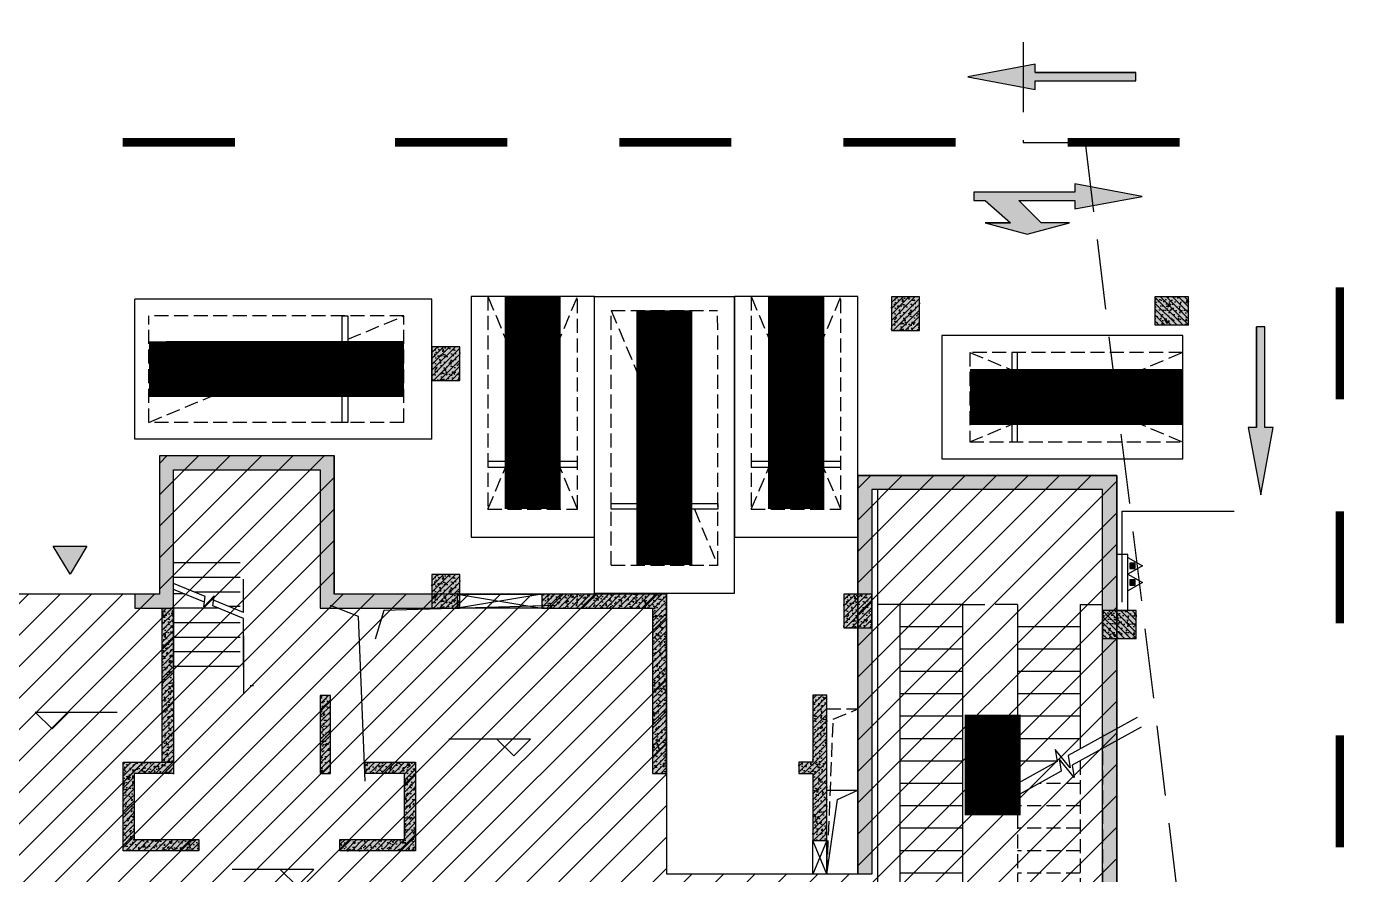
# Model space of a CAD drawing. Extents: x -1338203 to 1886333, y -783476 to 1038610.
# Drawn here: x 778479 to 802379, y 71729 to 86864 of the extents above; entities that cross this region are included whole.
import ezdxf

# ---------------------------------------------------------------- set-up
doc = ezdxf.new("R2010")
doc.units = 0
doc.header["$LTSCALE"] = 1000
doc.header["$MEASUREMENT"] = 0
for name, pattern in [('$2$DASH', [0.35, 0.25, -0.1]), ('A-001-平面B2$0$__DASH', [0.35, 0.25, -0.1]), ('A-08-平面B1$0$DASH', [0.35, 0.25, -0.1]), ('DASH', [0.35, 0.25, -0.1])]:
    doc.linetypes.add(name, pattern=pattern)
for name, color, linetype in [('$0$0A-O-HOLE', 52, 'Continuous'), ('$0$DIM_SYMB', 3, 'Continuous'), ('0A-P-PKNG-LINE', 9, 'Continuous'), ('A-001-车位参照B1$0$A-001-车位参照B1$0$0A-P-PKNG-CAR(A)', 43, 'Continuous'), ('A-001-车位参照B1$0$A-001-车位参照B1$0$0A-P-PKNG-CAR(B)', 21, 'Continuous'), ('A-001-车库楼板开洞B1$0$0A-O-HOLE', 52, 'Continuous'), ('A-08-平面B1$0$0A-A-SYMB-ELEV', 150, 'Continuous'), ('A-08-平面B1$0$0A-E-STRS', 2, 'Continuous'), ('A-08-平面B1$0$0A-O-HOLE', 52, 'Continuous'), ('A-08-平面B1$0$0A-S-WALL', 255, 'Continuous'), ('A-08-平面B1$0$0A-S-WALL-FINI', 5, 'Continuous'), ('A-08-平面B1$0$A01-125-交通核文字编号B2$0$0A-A-SYMB-ELEV', 150, 'Continuous'), ('p-a-core', 1, 'Continuous'), ('p-a-mini', 150, 'Continuous'), ('p-a-regular', 5, 'Continuous'), ('S-08-墙柱B1_1$0$0S-CW-HATCH', 251, 'Continuous'), ('S-08-墙柱B1_1$0$0S-CW-HATCH-UP', 251, 'Continuous'), ('S-08-墙柱B1_1$0$0S-CW-LINE', 72, 'Continuous'), ('S-08-墙柱B1_1$0$0S-S-HOLE', 55, 'Continuous'), ('S001地下一墙柱$0$S001地下一墙柱$0$0S-CC-LINE', 52, 'Continuous'), ('S001地下一墙柱$0$S001地下一墙柱$0$0S-CW-HATCH', 251, 'Continuous'), ('S001地下一墙柱$0$S001地下一墙柱$0$0S-CW-HATCH-UP', 251, 'Continuous'), ('S001地下一墙柱$0$S001地下一墙柱$0$0S-CW-LINE', 72, 'Continuous'), ('中心线', 42, 'Continuous'), ('地面指向箭头', 7, 'Continuous'), ('负一层消火栓$0$0P-ACC-FH', 7, 'Continuous'), ('负一层消火栓$0$0P-DIM-FH', 3, 'Continuous'), ('负一层消火栓$0$0P-EQUIP-FH', 7, 'Continuous')]:
    doc.layers.add(name, color=color, linetype=linetype)
doc.layers.add('A-08-平面B1$0$A01-125-交通核文字编号B2$0$AAD-A-MARK', color=6, linetype='Continuous', plot=False)
doc.layers.add('AAD-A-PROOF', color=30, linetype='Continuous', plot=False)
pattern_1 = [(45, (0, 0), (-53.033, 53.033), []), (50, (0, 0), (215.178, -18.8256), [22.5, -247.5]), (355, (0, 0), (-41.6254, 225.6576), [18, -198]), (100.4514, (17.93, -1.57), (173.5528, 206.8319), [19.122, -210.3426]), (46.1842, (0, 60), (320.1723, -49.6557), [33.75, -371.25]), (96.6356, (26.68, 55.86), (280.3988, 292.2354), [28.683, -315.514]), (351.1842, (0, 60), (280.3986, 292.2356), [27, -297]), (21, (30, 45), (179.0721, -120.7857), [22.5, -247.5]), (326, (30, 45), (72.9946, 217.545), [18, -198]), (71.4514, (44.92, 34.93), (252.0668, 96.7591), [19.122, -210.3426]), (37.5, (0, 0), (3.64796, 99.86816), [0, -195.6, 0, -201, 0, -198.75]), (7.5, (0, 0), (78.92086, 118.3235), [0, -114.6, 0, -191.1, 0, -75.75]), (327.5, (-66.9, 0), (160.14673, -6.76646), [0, -75, 0, -234, 0, -310.5]), (317.5, (-96.9, 0), (174.95585, 30.0315), [0, -97.5, 0, -155.4, 0, -220.5])]

# ---------------------------------------------------------------- blocks, each defined once
blk = doc.blocks.new('A$C2C814229')
at = {"layer": '$0$0A-O-HOLE', "linetype": 'DASH'}
blk.add_lwpolyline([(26391, -232209), (26941, -232209), (26941, -235159), (26391, -235159)], close=True, dxfattribs=at)
blk.add_lwpolyline([(26391, -235159), (26504, -232392), (26941, -232209)], dxfattribs=at)
blk = doc.blocks.new('S-08-墙柱B1_1')
at = {"layer": 'S-08-墙柱B1_1$0$0S-CW-HATCH'}
h = blk.add_hatch(color=256, dxfattribs=at)
h.dxf.hatch_style = 1
h.paths.add_polyline_path([(19590, 10910), (22210, 10910), (22210, 8440), (24660, 8440), (24660, 8690), (22460, 8690), (22460, 11160), (19340, 11160), (19340, 8690), (18900, 8690), (18900, 8440), (19590, 8440)])
h = blk.add_hatch(color=256, dxfattribs=at)
h.dxf.hatch_style = 1
h.paths.add_polyline_path([(28390, 8690), (26160, 8690), (26160, 8440), (28140, 8440), (28140, 5490), (28390, 5490)])
h = blk.add_hatch(color=256, dxfattribs=at)
h.dxf.hatch_style = 1
h.paths.add_polyline_path([(19590, 5690), (19390, 5690), (19390, 8440), (19590, 8440)])
h = blk.add_hatch(color=256, dxfattribs=at)
h.dxf.hatch_style = 1
h.paths.add_polyline_path([(22390, 6880), (22210, 6880), (22210, 5490), (22390, 5490)])
h = blk.add_hatch(color=256, dxfattribs=at)
h.dxf.hatch_style = 1
h.paths.add_polyline_path([(31000, 6890), (31000, 5690), (30750, 5690), (30750, 5490), (31000, 5490), (31000, 4290), (31250, 4290), (31250, 6890)])
h = blk.add_hatch(color=256, dxfattribs=at)
h.dxf.hatch_style = 1
h.paths.add_polyline_path([(18890, 4310), (20040, 4310), (20040, 4110), (18690, 4110), (18690, 5690), (19590, 5690), (19590, 5490), (18890, 5490)])
h = blk.add_hatch(color=256, dxfattribs=at)
h.dxf.hatch_style = 1
h.paths.add_polyline_path([(23910, 5690), (23910, 4110), (22560, 4110), (22560, 4310), (23710, 4310), (23710, 5490), (23010, 5490), (23010, 5690)])
at = {"layer": 'S-08-墙柱B1_1$0$0S-CW-HATCH-UP'}
h = blk.add_hatch(dxfattribs=at)
h.set_pattern_fill('钢筋混凝土', color=256, scale=30)
h.set_pattern_definition(pattern_1)
h.paths.add_polyline_path([(19590, 10910), (22210, 10910), (22210, 8440), (24660, 8440), (24660, 8690), (22460, 8690), (22460, 11160), (19340, 11160), (19340, 8690), (18900, 8690), (18900, 8440), (19590, 8440)])
h = blk.add_hatch(dxfattribs=at)
h.set_pattern_fill('钢筋混凝土', color=256, scale=30)
h.set_pattern_definition([(45, (0, 0), (-53.033, 53.033), []), (50, (0, 0), (215.1781, -18.8256), [22.5, -247.5]), (355, (0, 0), (-41.6254, 225.6576), [18, -198]), (100.4514, (17.93, -1.57), (173.5528, 206.8319), [19.122, -210.3426]), (46.1842, (0, 60), (320.1723, -49.6557), [33.75, -371.25]), (96.6356, (26.68, 55.86), (280.3988, 292.2354), [28.683, -315.514]), (351.1842, (0, 60), (280.3986, 292.2356), [27, -297]), (21, (30, 45), (179.0721, -120.7857), [22.5, -247.5]), (326, (30, 45), (72.9946, 217.545), [18, -198]), (71.4514, (44.92, 34.93), (252.0668, 96.7591), [19.122, -210.3426]), (37.5, (0, 0), (3.64796, 99.86816), [0, -195.6, 0, -201, 0, -198.75]), (7.5, (0, 0), (78.92086, 118.3235), [0, -114.6, 0, -191.1, 0, -75.75]), (327.5, (-66.9, 0), (160.14673, -6.76646), [0, -75, 0, -234, 0, -310.5]), (317.5, (-96.9, 0), (174.95585, 30.0315), [0, -97.5, 0, -155.4, 0, -220.5])])
h.paths.add_polyline_path([(28390, 8690), (26160, 8690), (26160, 8440), (28140, 8440), (28140, 5490), (28390, 5490)])
h = blk.add_hatch(dxfattribs=at)
h.set_pattern_fill('钢筋混凝土', color=256, scale=30)
h.set_pattern_definition(pattern_1)
h.paths.add_polyline_path([(19590, 5690), (19390, 5690), (19390, 8440), (19590, 8440)])
h = blk.add_hatch(dxfattribs=at)
h.set_pattern_fill('钢筋混凝土', color=256, scale=30)
h.set_pattern_definition([(45, (0, 0), (-53.033, 53.033), []), (50, (0, 0), (215.178, -18.8256), [22.5, -247.5]), (355, (0, 0), (-41.6254, 225.6576), [18, -198]), (100.4514, (17.93, -1.57), (173.5528, 206.8319), [19.122, -210.3426]), (46.1842, (0, 60), (320.1723, -49.6557), [33.75, -371.25]), (96.6356, (26.68, 55.86), (280.399, 292.2354), [28.683, -315.514]), (351.1842, (0, 60), (280.3986, 292.2356), [27, -297]), (21, (30, 45), (179.0721, -120.7857), [22.5, -247.5]), (326, (30, 45), (72.9946, 217.545), [18, -198]), (71.4514, (44.92, 34.93), (252.0668, 96.7591), [19.122, -210.3426]), (37.5, (0, 0), (3.64796, 99.86816), [0, -195.6, 0, -201, 0, -198.75]), (7.5, (0, 0), (78.92086, 118.3235), [0, -114.6, 0, -191.1, 0, -75.75]), (327.5, (-66.9, 0), (160.14673, -6.76646), [0, -75, 0, -234, 0, -310.5]), (317.5, (-96.9, 0), (174.95585, 30.0315), [0, -97.5, 0, -155.4, 0, -220.5])])
h.paths.add_polyline_path([(22390, 6880), (22210, 6880), (22210, 5490), (22390, 5490)])
h = blk.add_hatch(dxfattribs=at)
h.set_pattern_fill('钢筋混凝土', color=256, scale=30)
h.set_pattern_definition([(45, (0, 0), (-53.033, 53.033), []), (50, (0, 0), (215.1781, -18.8256), [22.5, -247.5]), (355, (0, 0), (-41.6254, 225.6576), [18, -198]), (100.4514, (17.93, -1.57), (173.5528, 206.8319), [19.122, -210.3426]), (46.1842, (0, 60), (320.1723, -49.6557), [33.75, -371.25]), (96.6356, (26.68, 55.86), (280.3988, 292.2354), [28.683, -315.514]), (351.1842, (0, 60), (280.3986, 292.2356), [27, -297]), (21, (30, 45), (179.0721, -120.7857), [22.5, -247.5]), (326, (30, 45), (72.9946, 217.545), [18, -198]), (71.4514, (44.92, 34.93), (252.0668, 96.7591), [19.122, -210.3426]), (37.5, (0, 0), (3.64796, 99.86816), [0, -195.6, 0, -201, 0, -198.75]), (7.5, (0, 0), (78.92086, 118.3235), [0, -114.6, 0, -191.1, 0, -75.75]), (327.5, (-66.9, 0), (160.14673, -6.76646), [0, -75, 0, -234, 0, -310.5]), (317.5, (-96.9, 0), (174.95585, 30.0315), [0, -97.5, 0, -155.4, 0, -220.5])])
h.paths.add_polyline_path([(31000, 6890), (31000, 5690), (30750, 5690), (30750, 5490), (31000, 5490), (31000, 4290), (31250, 4290), (31250, 6890)])
h = blk.add_hatch(dxfattribs=at)
h.set_pattern_fill('钢筋混凝土', color=256, scale=30)
h.set_pattern_definition(pattern_1)
h.paths.add_polyline_path([(18890, 4310), (20040, 4310), (20040, 4110), (18690, 4110), (18690, 5690), (19590, 5690), (19590, 5490), (18890, 5490)])
h = blk.add_hatch(dxfattribs=at)
h.set_pattern_fill('钢筋混凝土', color=256, scale=30)
h.set_pattern_definition(pattern_1)
h.paths.add_polyline_path([(23910, 5690), (23910, 4110), (22560, 4110), (22560, 4310), (23710, 4310), (23710, 5490), (23010, 5490), (23010, 5690)])
at = {"layer": 'S-08-墙柱B1_1$0$0S-CW-LINE'}
for points in [[(19590, 10910), (22210, 10910), (22210, 8440), (24660, 8440), (24660, 8690), (22460, 8690), (22460, 11160), (19340, 11160), (19340, 8690), (18900, 8690), (18900, 8440), (19590, 8440)], [(28390, 8690), (26160, 8690), (26160, 8440), (28140, 8440), (28140, 5490), (28390, 5490)], [(19590, 5690), (19390, 5690), (19390, 8440), (19590, 8440)], [(22390, 6880), (22210, 6880), (22210, 5490), (22390, 5490)], [(18890, 4310), (20040, 4310), (20040, 4110), (18690, 4110), (18690, 5690), (19590, 5690), (19590, 5490), (18890, 5490)], [(23910, 5690), (23910, 4110), (22560, 4110), (22560, 4310), (23710, 4310), (23710, 5490), (23010, 5490), (23010, 5690)]]:
    blk.add_lwpolyline(points, close=True, dxfattribs=at)
at = {"layer": 'S-08-墙柱B1_1$0$0S-CW-LINE', "flags": 128}
blk.add_lwpolyline([(31000, 6890), (31000, 5690), (30750, 5690), (30750, 5490), (31000, 5490), (31000, 4290), (31250, 4290), (31250, 6890), (31000, 6890)], dxfattribs=at)
at = {"layer": 'S-08-墙柱B1_1$0$0S-S-HOLE'}
for points in [[(24660, 8690), (26160, 8690), (26160, 8440), (24660, 8440)], [(31000, 4290), (31250, 4290), (31250, 3690), (31000, 3690)]]:
    blk.add_lwpolyline(points, close=True, dxfattribs=at)
for points in [[(26160, 8690), (24660, 8440)], [(24660, 8690), (26160, 8440)], [(31250, 4290), (31000, 3690)], [(31250, 3690), (31000, 4290)]]:
    blk.add_lwpolyline(points, dxfattribs=at)
blk = doc.blocks.new('S001地下一墙柱')
at = {"layer": 'S001地下一墙柱$0$S001地下一墙柱$0$0S-CW-HATCH'}
h = blk.add_hatch(color=256, dxfattribs=at)
h.dxf.hatch_style = 1
h.paths.add_polyline_path([(28041, -224850), (27541, -224850), (27541, -225450), (28041, -225450)])
h = blk.add_hatch(color=256, dxfattribs=at)
h.dxf.hatch_style = 1
h.paths.add_polyline_path([(32841, -225350), (32841, -224850), (32241, -224850), (32241, -225350)])
h = blk.add_hatch(color=256, dxfattribs=at)
h.dxf.hatch_style = 1
h.paths.add_polyline_path([(19841, -225740), (19341, -225740), (19341, -226340), (19841, -226340)])
at = {"layer": 'S001地下一墙柱$0$S001地下一墙柱$0$0S-CW-HATCH', "ltscale": 0.002}
h = blk.add_hatch(color=256, dxfattribs=at)
h.dxf.hatch_style = 1
h.paths.add_polyline_path([(26941, -235160), (26941, -228040), (31561, -228040), (31561, -239590), (27191, -239590), (27191, -239340), (31311, -239340), (31311, -228290), (27191, -228290), (27191, -235160)])
at = {"layer": 'S001地下一墙柱$0$S001地下一墙柱$0$0S-CW-HATCH'}
h = blk.add_hatch(color=256, dxfattribs=at)
h.dxf.hatch_style = 1
h.paths.add_polyline_path([(19841, -229810), (19341, -229810), (19341, -230410), (19841, -230410)])
h = blk.add_hatch(color=256, dxfattribs=at)
h.dxf.hatch_style = 1
h.paths.add_polyline_path([(27191, -230160), (26691, -230160), (26691, -230760), (27191, -230760)])
h = blk.add_hatch(color=256, dxfattribs=at)
h.dxf.hatch_style = 1
h.paths.add_polyline_path([(31911, -230950), (31911, -230450), (31311, -230450), (31311, -230950)])
at = {"layer": 'S001地下一墙柱$0$S001地下一墙柱$0$0S-CW-HATCH-UP'}
h = blk.add_hatch(dxfattribs=at)
h.set_pattern_fill('钢筋混凝土', color=256, scale=30)
h.set_pattern_definition([(45, (60351.97, -215898.27), (-53.03301, 53.03301), []), (50, (60351.97, -215898.27), (215.1781, -18.8256), [22.5, -247.5]), (355, (60351.97, -215898.27), (-41.6254, 225.6576), [18, -198]), (100.4514, (60369.9, -215899.84), (173.5528, 206.8319), [19.122, -210.3426]), (46.1842, (60351.97, -215838.27), (320.1723, -49.6557), [33.75, -371.25]), (96.6356, (60378.65, -215842.4), (280.3988, 292.2354), [28.683, -315.514]), (351.1842, (60351.97, -215838.27), (280.3986, 292.2356), [27, -297]), (21, (60381.97, -215853.27), (179.0721, -120.7857), [22.5, -247.5]), (326, (60381.97, -215853.27), (72.9946, 217.545), [18, -198]), (71.4514, (60396.9, -215863.34), (252.0668, 96.7591), [19.122, -210.3426]), (37.5, (60351.97, -215898.27), (3.64796, 99.86816), [0, -195.6, 0, -201, 0, -198.75]), (7.5, (60351.97, -215898.27), (78.92086, 118.3235), [0, -114.6, 0, -191.1, 0, -75.75]), (327.5, (60285.07, -215898.27), (160.14673, -6.76646), [0, -75, 0, -234, 0, -310.5]), (317.5, (60255.07, -215898.27), (174.95585, 30.0315), [0, -97.5, 0, -155.4, 0, -220.5])])
h.paths.add_polyline_path([(28041, -224850), (27541, -224850), (27541, -225450), (28041, -225450)])
h = blk.add_hatch(dxfattribs=at)
h.set_pattern_fill('钢筋混凝土', color=256, scale=30, angle=-90)
h.set_pattern_definition([(315, (41792.96, -257660.73), (53.03301, 53.03301), []), (320, (41792.96, -257660.73), (-18.8256, -215.1781), [22.5, -247.5]), (265, (41792.96, -257660.73), (225.6576, 41.6254), [18, -198]), (10.4514, (41791.4, -257678.66), (206.8319, -173.5528), [19.122, -210.3426]), (316.1842, (41852.96, -257660.73), (-49.6557, -320.1723), [33.75, -371.25]), (6.6356, (41848.82, -257687.4), (292.2354, -280.3988), [28.683, -315.514]), (261.1842, (41852.96, -257660.73), (292.2356, -280.3986), [27, -297]), (291, (41837.96, -257690.73), (-120.7857, -179.0721), [22.5, -247.5]), (236, (41837.96, -257690.73), (217.545, -72.9946), [18, -198]), (341.4514, (41827.9, -257705.66), (96.7591, -252.0668), [19.122, -210.3426]), (307.5, (41792.96, -257660.73), (99.86816, -3.64796), [0, -195.6, 0, -201, 0, -198.75]), (277.5, (41792.96, -257660.73), (118.3235, -78.92086), [0, -114.6, 0, -191.1, 0, -75.75]), (237.5, (41792.96, -257593.83), (-6.76646, -160.14673), [0, -75, 0, -234, 0, -310.5]), (227.5, (41792.96, -257563.83), (30.0315, -174.95585), [0, -97.5, 0, -155.4, 0, -220.5])])
h.paths.add_polyline_path([(32841, -225350), (32841, -224850), (32241, -224850), (32241, -225350)])
h = blk.add_hatch(dxfattribs=at)
h.set_pattern_fill('钢筋混凝土', color=256, scale=30)
h.set_pattern_definition([(45, (52151.79, -216788.27), (-53.03301, 53.03301), []), (50, (52151.79, -216788.27), (215.1781, -18.8256), [22.5, -247.5]), (355, (52151.79, -216788.27), (-41.6254, 225.6576), [18, -198]), (100.4514, (52169.72, -216789.84), (173.5528, 206.8319), [19.122, -210.3426]), (46.1842, (52151.8, -216728.27), (320.1723, -49.6557), [33.75, -371.25]), (96.6356, (52178.47, -216732.4), (280.3988, 292.2354), [28.683, -315.514]), (351.1842, (52151.8, -216728.27), (280.3986, 292.2356), [27, -297]), (21, (52181.79, -216743.27), (179.0721, -120.7857), [22.5, -247.5]), (326, (52181.79, -216743.27), (72.9946, 217.545), [18, -198]), (71.4514, (52196.71, -216753.34), (252.0668, 96.7591), [19.122, -210.3426]), (37.5, (52151.79, -216788.27), (3.64796, 99.86816), [0, -195.6, 0, -201, 0, -198.75]), (7.5, (52151.79, -216788.27), (78.92086, 118.3235), [0, -114.6, 0, -191.1, 0, -75.75]), (327.5, (52084.89, -216788.27), (160.14673, -6.76646), [0, -75, 0, -234, 0, -310.5]), (317.5, (52054.89, -216788.27), (174.95585, 30.0315), [0, -97.5, 0, -155.4, 0, -220.5])])
h.paths.add_polyline_path([(19841, -225740), (19341, -225740), (19341, -226340), (19841, -226340)])
at = {"layer": 'S001地下一墙柱$0$S001地下一墙柱$0$0S-CW-HATCH-UP', "ltscale": 0.002}
h = blk.add_hatch(dxfattribs=at)
h.set_pattern_fill('钢筋混凝土', color=256, scale=30)
h.set_pattern_definition([(45, (-766365.37, -306889.07), (-53.0330086, 53.0330086), []), (50, (-766365.37, -306889.07), (215.178055, -18.82564), [22.5, -247.5]), (355, (-766365.37, -306889.07), (-41.6254, 225.65764), [18, -198]), (100.4514, (-766347.44, -306890.64), (173.552815, 206.83186), [19.122057, -210.342634]), (46.1842, (-766365.37, -306829.07), (320.172315, -49.6557), [33.75, -371.25]), (96.6356, (-766338.7, -306833.2), (280.39881, 292.23536), [28.68309, -315.5139]), (351.1842, (-766365.37, -306829.07), (280.39858, 292.23558), [27, -297]), (21, (-766335.37, -306844.07), (179.072116, -120.785667), [22.5, -247.5]), (326, (-766335.37, -306844.07), (72.9946, 217.545014), [18, -198]), (71.4514, (-766320.44, -306854.14), (252.06679, 96.75915), [19.122057, -210.342634]), (37.5, (-766365.37, -306889.07), (3.6479566, 99.868156), [0, -195.6, 0, -201, 0, -198.75]), (7.5, (-766365.37, -306889.07), (78.920861, 118.323514), [0, -114.6, 0, -191.1, 0, -75.75]), (327.5, (-766432.27, -306889.07), (160.146731, -6.7664615), [0, -75, 0, -234, 0, -310.5]), (317.5, (-766462.27, -306889.07), (174.95585, 30.031495), [0, -97.5, 0, -155.4, 0, -220.5])])
h.paths.add_polyline_path([(26941, -235160), (26941, -228040), (31561, -228040), (31561, -239590), (27191, -239590), (27191, -239340), (31311, -239340), (31311, -228290), (27191, -228290), (27191, -235160)])
at = {"layer": 'S001地下一墙柱$0$S001地下一墙柱$0$0S-CW-HATCH-UP'}
h = blk.add_hatch(dxfattribs=at)
h.set_pattern_fill('钢筋混凝土', color=256, scale=30)
h.set_pattern_definition([(45, (52151.79, -220858.27), (-53.03301, 53.03301), []), (50, (52151.79, -220858.27), (215.1781, -18.8256), [22.5, -247.5]), (355, (52151.79, -220858.27), (-41.6254, 225.6576), [18, -198]), (100.4514, (52169.72, -220859.84), (173.5528, 206.8319), [19.122, -210.3426]), (46.1842, (52151.8, -220798.27), (320.1723, -49.6557), [33.75, -371.25]), (96.6356, (52178.47, -220802.4), (280.3988, 292.2354), [28.683, -315.514]), (351.1842, (52151.8, -220798.27), (280.3986, 292.2356), [27, -297]), (21, (52181.79, -220813.27), (179.0721, -120.7857), [22.5, -247.5]), (326, (52181.79, -220813.27), (72.9946, 217.545), [18, -198]), (71.4514, (52196.71, -220823.34), (252.0668, 96.7591), [19.122, -210.3426]), (37.5, (52151.79, -220858.27), (3.64796, 99.86816), [0, -195.6, 0, -201, 0, -198.75]), (7.5, (52151.79, -220858.27), (78.92086, 118.3235), [0, -114.6, 0, -191.1, 0, -75.75]), (327.5, (52084.89, -220858.27), (160.14673, -6.76646), [0, -75, 0, -234, 0, -310.5]), (317.5, (52054.89, -220858.27), (174.95585, 30.0315), [0, -97.5, 0, -155.4, 0, -220.5])])
h.paths.add_polyline_path([(19841, -229810), (19341, -229810), (19341, -230410), (19841, -230410)])
h = blk.add_hatch(dxfattribs=at)
h.set_pattern_fill('钢筋混凝土', color=256, scale=30)
h.set_pattern_definition([(45, (59501.966, -221208.27), (-53.03301, 53.03301), []), (50, (59501.97, -221208.27), (215.1781, -18.8256), [22.5, -247.5]), (355, (59501.97, -221208.27), (-41.6254, 225.6576), [18, -198]), (100.4514, (59519.9, -221209.84), (173.5528, 206.8319), [19.122, -210.3426]), (46.1842, (59501.97, -221148.27), (320.1723, -49.6557), [33.75, -371.25]), (96.6356, (59528.65, -221152.4), (280.3988, 292.2354), [28.683, -315.514]), (351.1842, (59501.97, -221148.27), (280.3986, 292.2356), [27, -297]), (21, (59531.97, -221163.27), (179.0721, -120.7857), [22.5, -247.5]), (326, (59531.97, -221163.27), (72.9946, 217.545), [18, -198]), (71.4514, (59546.89, -221173.34), (252.0668, 96.7591), [19.122, -210.3426]), (37.5, (59501.966, -221208.27), (3.64796, 99.86816), [0, -195.6, 0, -201, 0, -198.75]), (7.5, (59501.97, -221208.27), (78.92086, 118.3235), [0, -114.6, 0, -191.1, 0, -75.75]), (327.5, (59435.066, -221208.27), (160.14673, -6.76646), [0, -75, 0, -234, 0, -310.5]), (317.5, (59405.07, -221208.27), (174.95585, 30.0315), [0, -97.5, 0, -155.4, 0, -220.5])])
h.paths.add_polyline_path([(27191, -230160), (26691, -230160), (26691, -230760), (27191, -230760)])
h = blk.add_hatch(dxfattribs=at)
h.set_pattern_fill('钢筋混凝土', color=256, scale=30, angle=-90)
h.set_pattern_definition([(315, (40862.96, -263260.73), (53.03301, 53.03301), []), (320, (40862.96, -263260.73), (-18.8256, -215.1781), [22.5, -247.5]), (265, (40862.96, -263260.73), (225.6576, 41.6254), [18, -198]), (10.4514, (40861.4, -263278.66), (206.8319, -173.5528), [19.122, -210.3426]), (316.1842, (40922.96, -263260.73), (-49.6557, -320.1723), [33.75, -371.25]), (6.6356, (40918.82, -263287.4), (292.2354, -280.3988), [28.683, -315.514]), (261.1842, (40922.96, -263260.73), (292.2356, -280.3986), [27, -297]), (291, (40907.96, -263290.73), (-120.7857, -179.0721), [22.5, -247.5]), (236, (40907.96, -263290.73), (217.545, -72.9946), [18, -198]), (341.4514, (40897.9, -263305.66), (96.7591, -252.0668), [19.122, -210.3426]), (307.5, (40862.96, -263260.73), (99.86816, -3.64796), [0, -195.6, 0, -201, 0, -198.75]), (277.5, (40862.96, -263260.73), (118.3235, -78.92086), [0, -114.6, 0, -191.1, 0, -75.75]), (237.5, (40862.96, -263193.83), (-6.76646, -160.14673), [0, -75, 0, -234, 0, -310.5]), (227.5, (40862.96, -263163.83), (30.0315, -174.95585), [0, -97.5, 0, -155.4, 0, -220.5])])
h.paths.add_polyline_path([(31911, -230950), (31911, -230450), (31311, -230450), (31311, -230950)])
at = {"layer": 'S001地下一墙柱$0$S001地下一墙柱$0$0S-CC-LINE'}
for points in [[(28041, -224850), (27541, -224850), (27541, -225450), (28041, -225450)], [(32841, -225350), (32841, -224850), (32241, -224850), (32241, -225350)], [(19841, -225740), (19341, -225740), (19341, -226340), (19841, -226340)], [(19841, -229810), (19341, -229810), (19341, -230410), (19841, -230410)], [(27191, -230160), (26691, -230160), (26691, -230760), (27191, -230760)], [(31911, -230950), (31911, -230450), (31311, -230450), (31311, -230950)]]:
    blk.add_lwpolyline(points, close=True, dxfattribs=at)
at = {"layer": 'S001地下一墙柱$0$S001地下一墙柱$0$0S-CW-LINE', "ltscale": 0.002}
blk.add_lwpolyline([(27191, -235160), (26941, -235160), (26941, -228040), (31561, -228040), (31561, -239590), (27191, -239590), (27191, -239340), (31311, -239340), (31311, -228290), (27191, -228290), (27191, -235160), (26941, -235160)], dxfattribs=at)
at = {"ltscale": 0.002}
blk.add_blockref('S-08-墙柱B1_1', (-4859, -238850), dxfattribs=at)
blk = doc.blocks.new('负一层消火栓$0$$TwtSys$00000546')
h = blk.add_hatch()
h.set_pattern_fill('ANSI31', color=256, scale=200, style=0)
h.set_pattern_definition([(45, (-38543.802, -6670.83), (-17.67767, 17.67767), [])])
h.paths.add_polyline_path([(-65, 174), (65, 174), (65, 44), (-65, 44)])
for points in [[(0, 344), (-198, 0), (198, 0)], [(-65, 174), (65, 174), (65, 44), (-65, 44)]]:
    blk.add_lwpolyline(points, close=True)
blk = doc.blocks.new('负一层消火栓')
at = {"layer": '负一层消火栓$0$0P-ACC-FH', "elevation": 800}
blk.add_lwpolyline([(31761, -229450), (31561, -229450), (31561, -230450), (31761, -230450)], close=True, dxfattribs=at)
at = {"layer": '负一层消火栓$0$0P-DIM-FH'}
for p, q in [((31661, -230300, 800), (31661, -228674, 800)), ((31661, -228674, 800), (33658, -228674, 800))]:
    blk.add_line(p, q, dxfattribs=at)
at = {"layer": '负一层消火栓$0$0P-EQUIP-FH', "xscale": -0.7499999999999999, "yscale": 0.7499999999999999, "zscale": 0.7499999999999999, "rotation": 270}
for p in [(31761, -229652, 1600), (31761, -229949, 1600)]:
    blk.add_blockref('负一层消火栓$0$$TwtSys$00000546', p, dxfattribs=at)
blk = doc.blocks.new('剖面位置')
at = {"layer": '$0$DIM_SYMB', "linetype": '$2$DASH', "ltscale": 5}
blk.add_lwpolyline([(29891, -167801), (29891, -222090), (30997, -222090), (42410, -315041)], dxfattribs=at)
blk.add_lwpolyline([(29891, -167801), (29891, -222090), (30997, -222090), (42410, -315041)], dxfattribs=at)
blk = doc.blocks.new('A-001-车库楼板开洞B1')
at = {"layer": 'A-001-车库楼板开洞B1$0$0A-O-HOLE', "elevation": 0}
blk.add_lwpolyline([(26391, -233660), (26941, -233660), (26941, -235160), (26391, -235160)], close=True, dxfattribs=at)
blk.add_lwpolyline([(26391, -235160), (26578, -233825), (26941, -233660)], dxfattribs=at)
blk = doc.blocks.new('直行右转或左转')
at = {"layer": '地面指向箭头'}
blk.add_hatch(color=251, dxfattribs=at).paths.add_polyline_path([(3219528, 2452519), (3218327, 2452294), (3218327, 2452444), (3217325, 2452444), (3217726, 2452044), (3218227, 2452044), (3217476, 2451843), (3216725, 2452044), (3217175, 2452044), (3216725, 2452444), (3216524, 2452444), (3216524, 2452594), (3218327, 2452594), (3218327, 2452745)])
at = {"layer": '地面指向箭头', "color": 251}
blk.add_lwpolyline([(3216725, 2452044), (3217175, 2452044), (3216725, 2452044), (3217476, 2451843), (3218227, 2452044), (3217726, 2452044), (3217325, 2452444), (3218327, 2452444), (3218327, 2452294), (3219528, 2452519), (3218327, 2452745), (3218327, 2452594), (3216524, 2452594), (3216524, 2452444), (3216725, 2452444), (3217175, 2452044)], dxfattribs=at)
blk = doc.blocks.new('直行')
at = {"layer": '地面指向箭头'}
blk.add_hatch(color=251, dxfattribs=at).paths.add_polyline_path([(-29241, 4059962), (-29466, 4058762), (-29316, 4058762), (-29316, 4056961), (-29166, 4056961), (-29166, 4058762), (-29016, 4058762)])
at = {"layer": '地面指向箭头', "color": 251}
blk.add_lwpolyline([(-29316, 4058762), (-29316, 4056961), (-29316, 4058762), (-29316, 4058762), (-29466, 4058762), (-29241, 4059962), (-29016, 4058762), (-29166, 4058762), (-29166, 4056961), (-29316, 4056961), (-29316, 4056961)], dxfattribs=at)
blk = doc.blocks.new('A$C9cb663f1')
at = {"layer": '中心线', "color": 251, "const_width": 150}
for points in [[(367545, -276962), (369545, -276962)], [(372405, -276962), (374405, -276962)], [(376405, -276962), (378405, -276962)], [(380405, -276962), (382405, -276962)], [(384405, -276962), (386405, -276962)], [(389261, -279552), (389261, -281552)], [(389261, -283552), (389261, -285552)], [(389261, -287552), (389261, -289552)]]:
    blk.add_lwpolyline(points, dxfattribs=at)
at = {"layer": '地面指向箭头', "color": 251}
for p, xscale, rotation in [((4442586, -305031), -1.000000000000002, 90), ((417091, 3776707), -1, 180)]:
    blk.add_blockref('直行', p, dxfattribs=dict(at, xscale=xscale, rotation=rotation))
at = {"layer": '地面指向箭头', "color": 251, "linetype": 'Continuous'}
blk.add_blockref('直行右转或左转', (-2833791, -2730445), dxfattribs=at)
blk = doc.blocks.new('A$C488321c4')
at = {"layer": '地面指向箭头'}
h = blk.add_hatch(color=251, dxfattribs=at)
h.dxf.hatch_style = 1
h.paths.add_polyline_path([(366904, -284173), (366604, -284673), (366304, -284173)])
at = {"layer": '地面指向箭头', "color": 251, "elevation": 0, "flags": 128}
blk.add_lwpolyline([(366904, -284173), (366604, -284673), (366304, -284173), (366904, -284173)], dxfattribs=at)
blk = doc.blocks.new('A$Cd3af7b6b')
at = {"layer": '地面指向箭头'}
h = blk.add_hatch(color=251, dxfattribs=at)
h.dxf.hatch_style = 1
h.paths.add_polyline_path([(366904, 136327), (366604, 135827), (366304, 136327)])
at = {"layer": '地面指向箭头', "color": 251, "elevation": 0, "flags": 128}
blk.add_lwpolyline([(366904, 136327), (366604, 135827), (366304, 136327), (366904, 136327)], dxfattribs=at)
blk = doc.blocks.new('A-001-车位参照B1$0$A-001-车位参照B1$0$A-001-车位参照B1$0$A$C43AE5A3B')
at = {"color": 241}
blk.add_lwpolyline([(2500, 0), (2500, 4300), (300, 4300), (300, 0)], close=True, dxfattribs=at)
at = {"color": 241, "linetype": 'DASH'}
for points in [[(2200, 0), (2200, 3800), (600, 3800), (600, 0), (2200, 0)], [(600, 3800), (2200, 0)], [(2200, 3800), (600, 0)]]:
    blk.add_lwpolyline(points, dxfattribs=at)
at = {"color": 241}
blk.add_lwpolyline([(2200, 3050), (600, 3050), (600, 2950), (2200, 2950), (2200, 3050)], dxfattribs=at)
at = {"layer": 'p-a-mini', "ltscale": 0.002, "const_width": 1000}
blk.add_lwpolyline([(1400, 0), (1400, 3800)], dxfattribs=at)
blk = doc.blocks.new('A-001-车位参照B1$0$A-001-车位参照B1$0$A-001-车位参照B1$0$ddd')
for p, q in [((0, 2500), (5300, 2500)), ((0, 2500), (0, 0)), ((5300, 2500), (5300, 0)), ((0, 0), (5300, 0))]:
    blk.add_line(p, q)
at = {"linetype": 'A-001-平面B2$0$__DASH'}
for p, q in [((500, 2200), (500, 300)), ((500, 2200), (5050, 2200)), ((5050, 2200), (5050, 300)), ((500, 300), (5050, 300))]:
    blk.add_line(p, q, dxfattribs=at)
blk.add_lwpolyline([(5050, 2200), (500, 300)], dxfattribs=at)
blk.add_lwpolyline([(1500, 300), (1500, 2200), (1600, 2200), (1600, 300)], close=True)
at = {"layer": 'p-a-regular', "ltscale": 0.002, "const_width": 1000}
blk.add_lwpolyline([(500, 1250), (5050, 1250)], dxfattribs=at)
blk = doc.blocks.new('A-08-平面B1$0$sagsdagsdfg')
at = {"layer": 'A-08-平面B1$0$0A-E-STRS'}
for p, q in [((38670, 8510), (37550, 8510)), ((38670, 8510), (39070, 8510)), ((40770, 8510), (41170, 8510)), ((38670, 8110), (37550, 8110)), ((40770, 8110), (39650, 8110)), ((38670, 7710), (37550, 7710)), ((40770, 7710), (39650, 7710)), ((38670, 7310), (37550, 7310)), ((40770, 7310), (39650, 7310)), ((38670, 6910), (37550, 6910)), ((40770, 6910), (39650, 6910)), ((38670, 6510), (37550, 6510)), ((40770, 6510), (39650, 6510)), ((38670, 6110), (37550, 6110)), ((40770, 6110), (39650, 6110)), ((38670, 5710), (37550, 5710)), ((40355, 5710), (39650, 5710)), ((38670, 5310), (37550, 5310)), ((38670, 4910), (37550, 4910)), ((38670, 4510), (37550, 4510)), ((38670, 4110), (37550, 4110)), ((38670, 3710), (37550, 3710)), ((38670, 3310), (37550, 3310)), ((38670, 2910), (37550, 2910)), ((38670, 2510), (37550, 2510)), ((38670, 2110), (37550, 2110)), ((39070, 1710), (38670, 1710))]:
    blk.add_line(p, q, dxfattribs=at)
at = {"layer": 'A-08-平面B1$0$0A-E-STRS', "linetype": 'A-08-平面B1$0$DASH'}
for p, q in [((40770, 5310), (40033, 5310)), ((40770, 4910), (39650, 4910)), ((40770, 4510), (39650, 4510)), ((40770, 4110), (39650, 4110)), ((40770, 3710), (39650, 3710)), ((40770, 3310), (39650, 3310)), ((40770, 2910), (39650, 2910)), ((40770, 2510), (39650, 2510)), ((40770, 2110), (39650, 2110))]:
    blk.add_line(p, q, dxfattribs=at)
at = {"layer": 'A-08-平面B1$0$0A-E-STRS'}
for points in [[(37550, 8510), (37150, 8510), (37150, 1710), (37550, 1710)], [(37550, 8510), (37550, 1710)], [(38670, 8510), (38670, 1710)], [(39650, 8510), (39250, 8510)], [(39650, 8510), (39650, 5310)], [(40770, 8510), (40770, 5929)], [(41785, 6490), (40553, 5809), (40588, 5589), (40320, 5920), (40357, 5701), (39125, 5020)], [(41857, 6318), (40625, 5638), (40660, 5417), (40392, 5749), (40428, 5529), (39197, 4848)]]:
    blk.add_lwpolyline(points, dxfattribs=at)
at = {"layer": 'A-08-平面B1$0$0A-E-STRS', "linetype": 'A-08-平面B1$0$DASH'}
for points in [[(40770, 5718), (40770, 1710)], [(39650, 5098), (39650, 1710)]]:
    blk.add_lwpolyline(points, dxfattribs=at)
at = {"layer": 'A-08-平面B1$0$0A-E-STRS', "linetype": 'A-08-平面B1$0$DASH', "flags": 128}
blk.add_lwpolyline([(39250, 1710), (41170, 1710)], dxfattribs=at)
at = {"layer": 'A-08-平面B1$0$0A-S-WALL', "linetype": 'A-08-平面B1$0$DASH', "flags": 128}
for points in [[(39250, -740), (41420, -740), (41420, 6200)], [(39250, -490), (41170, -490), (41170, 6200)]]:
    blk.add_lwpolyline(points, dxfattribs=at)
at = {"layer": 'A-08-平面B1$0$0A-S-WALL-FINI', "flags": 128}
blk.add_lwpolyline([(37150, 10560), (37150, 1710), (37050, 1710)], dxfattribs=at)
blk = doc.blocks.new('A-08-平面B1$0$A$C725c848c')
at = {"layer": 'A-08-平面B1$0$A01-125-交通核文字编号B2$0$0A-A-SYMB-ELEV'}
for p, q in [((-495, 3474), (-795, 3774)), ((-795, 3774), (664, 3774)), ((-495, 3474), (-195, 3774)), ((22095, 3774), (20636, 3774)), ((21795, 3474), (21495, 3774)), ((21795, 3474), (22095, 3774))]:
    blk.add_line(p, q, dxfattribs=at)
at = {"layer": 'A-08-平面B1$0$A01-125-交通核文字编号B2$0$AAD-A-MARK'}
for p, q in [((0, 0), (0, 200)), ((0, 0), (200, 0)), ((21300, 0), (21100, 0)), ((21300, 0), (21300, 200))]:
    blk.add_line(p, q, dxfattribs=at)
for centre in [(0, 0), (21300, 0)]:
    blk.add_circle(centre, 100, dxfattribs=at)
blk = doc.blocks.new('A-08-平面B1$0$zsdg')
at = {"layer": 'A-08-平面B1$0$0A-E-STRS'}
for p, q in [((460, 8364), (460, 8960)), ((1143, 8648), (1710, 8884)), ((1710, 8884), (1710, 8960)), ((1009, 8484), (985, 8661)), ((985, 8661), (1167, 8463)), ((1167, 8463), (1143, 8648)), ((1156, 8546), (1710, 8776)), ((1528, 8700), (1710, 8700)), ((1710, 7400), (1710, 8776)), ((460, 8364), (995, 8587)), ((460, 8256), (1009, 8484)), ((903, 8440), (1710, 8440)), ((460, 7400), (460, 8256)), ((520, 8180), (1710, 8180)), ((460, 7950), (460, 6910)), ((520, 7920), (1710, 7920)), ((520, 7660), (1710, 7660)), ((520, 7400), (1710, 7400))]:
    blk.add_line(p, q, dxfattribs=at)
at = {"layer": 'A-08-平面B1$0$0A-E-STRS', "flags": 128}
for points in [[(520, 9250), (1710, 9250)], [(520, 8990), (1710, 8990)], [(520, 8730), (1339, 8730)], [(520, 8470), (714, 8470)]]:
    blk.add_lwpolyline(points, dxfattribs=at)
blk = doc.blocks.new('A-08-平面B1$0$A$Ca166e5b7')
at = {"flags": 128}
blk.add_lwpolyline([(20960, 7060), (21020, 7060)], dxfattribs=at)
at = {"layer": 'A-08-平面B1$0$0A-O-HOLE', "flags": 128}
blk.add_lwpolyline([(23010, 5350), (22893, 8294), (22390, 8490)], dxfattribs=at)
at = {"xscale": -1}
blk.add_blockref('A-08-平面B1$0$zsdg', (21300, 0), dxfattribs=at)
blk = doc.blocks.new('A-08-平面B1')
at = {"layer": 'A-08-平面B1$0$0A-A-SYMB-ELEV'}
for p, q in [((17423, 6287), (17123, 6587)), ((17123, 6587), (18582, 6587)), ((17423, 6287), (17723, 6587)), ((25962, 6102), (24504, 6102)), ((25662, 5802), (25362, 6102)), ((25662, 5802), (25962, 6102))]:
    blk.add_line(p, q, dxfattribs=at)
at = {"layer": 'A-08-平面B1$0$0A-O-HOLE', "flags": 128}
blk.add_lwpolyline([(26410, 8490), (23346, 8398), (23190, 7890)], dxfattribs=at)
for name, p in [('A-08-平面B1$0$sagsdagsdfg', (-5000, 0)), ('A-08-平面B1$0$A$Ca166e5b7', (0, 0)), ('A-08-平面B1$0$A$C725c848c', (0, 0))]:
    blk.add_blockref(name, p)

msp = doc.modelspace()

# ---------------------------------------------------------------- hatches: boundary and pattern name
at = {"ltscale": 0.002}
h = msp.add_hatch(dxfattribs=at)
h.set_pattern_fill('ANSI31', color=8, scale=250)
h.set_pattern_definition([(45, (321361.53, 273455.2), (-280.633, 280.633), [])])
h.paths.add_polyline_path([(754416.6, 71729.1), (750756.6, 71729.1), (750756.6, 69175.8), (749856.6, 69175.8), (749856.6, 65749.1), (758346.6, 65749.1), (758346.6, 64749.1), (758196.6, 64749.1), (758196.6, 64349.1), (764816.6, 64349.1), (764816.6, 64749.1), (764666.6, 64749.1), (764666.6, 65749.1), (779646.6, 65749.1), (779646.6, 64749.1), (779496.6, 64749.1), (779496.6, 64349.1), (786116.6, 64349.1), (786116.6, 64749.1), (785966.6, 64749.1), (785966.6, 65749.1), (793556.6, 65749.1), (793556.6, 67299.1), (797926.6, 67299.1), (797926.6, 69749.1), (797926.6, 69749.1), (797926.6, 78849.1), (793306.6, 78849.1), (793306.6, 71729.1), (789896.6, 71729.1), (789896.6, 75939.1), (789896.6, 75939.1), (789896.6, 76729.1), (787896.6, 76729.1), (783966.6, 76729.1), (783966.9, 79199.1), (780846.9, 79199.1), (780846.6, 76729.1), (763466.6, 76729.1), (763466.6, 79199.1), (760346.6, 79199.1), (760346.6, 76729.1), (756416.6, 76729.1), (754416.6, 76729.1)])

# ---------------------------------------------------------------- linework, layer by layer
at = {"color": 3, "flags": 128}
msp.add_lwpolyline([(797926.6, 69749.1), (797926.6, 78849.1), (793306.6, 78849.1), (793306.6, 71729.1), (789896.6, 71729.1), (789896.6, 75939.1), (789896.6, 75939.1), (789896.6, 76729.1), (787896.6, 76729.1), (787896.6, 76729.1), (783966.6, 76729.1), (783966.9, 79199.1), (780846.9, 79199.1), (780846.6, 76729.1), (763466.6, 76729.1)], dxfattribs=at)
at = {"layer": 'p-a-core', "color": 3, "ltscale": 0.002, "const_width": 1000}
msp.add_lwpolyline([(795711.6, 74581.6), (795711.6, 72781.6)], dxfattribs=at)

# ---------------------------------------------------------------- block references
at = {"ltscale": 0.002}
for name, p in [('S001地下一墙柱', (766365.4, 306889.1)), ('负一层消火栓', (766365.4, 306889.1)), ('A-001-车库楼板开洞B1', (766365.4, 306889.1)), ('A$C488321c4', (412646.2, 361761.3)), ('A$C9cb663f1', (412646.2, 361761.3)), ('A$Cd3af7b6b', (412646.2, -58738.7)), ('A-08-平面B1', (761506.6, 68039.1))]:
    msp.add_blockref(name, p, dxfattribs=at)
at = {"layer": '0A-P-PKNG-LINE', "ltscale": 0.002}
msp.add_blockref('A$C2C814229', (766365.4, 306889.1), dxfattribs=at)
at = {"layer": 'A-001-车位参照B1$0$A-001-车位参照B1$0$0A-P-PKNG-CAR(A)', "linetype": 'Continuous'}
for p, rotation in [((791106.8, 76749.2), 90.00272354060814), ((785706.7, 81999.2), 180.0027235406079)]:
    msp.add_blockref('A-001-车位参照B1$0$A-001-车位参照B1$0$A-001-车位参照B1$0$ddd', p, dxfattribs=dict(at, rotation=rotation))
at = {"layer": 'A-001-车位参照B1$0$A-001-车位参照B1$0$0A-P-PKNG-CAR(B)'}
for p, rotation in [((788906.9, 82049.1), 180), ((793607, 82049.1), 180), ((799106.7, 78849.1), 90)]:
    msp.add_blockref('A-001-车位参照B1$0$A-001-车位参照B1$0$A-001-车位参照B1$0$A$C43AE5A3B', p, dxfattribs=dict(at, rotation=rotation))
at = {"layer": 'AAD-A-PROOF'}
msp.add_blockref('剖面位置', (766365.4, 306889.1), dxfattribs=at)

doc.saveas('drawing.dxf')
